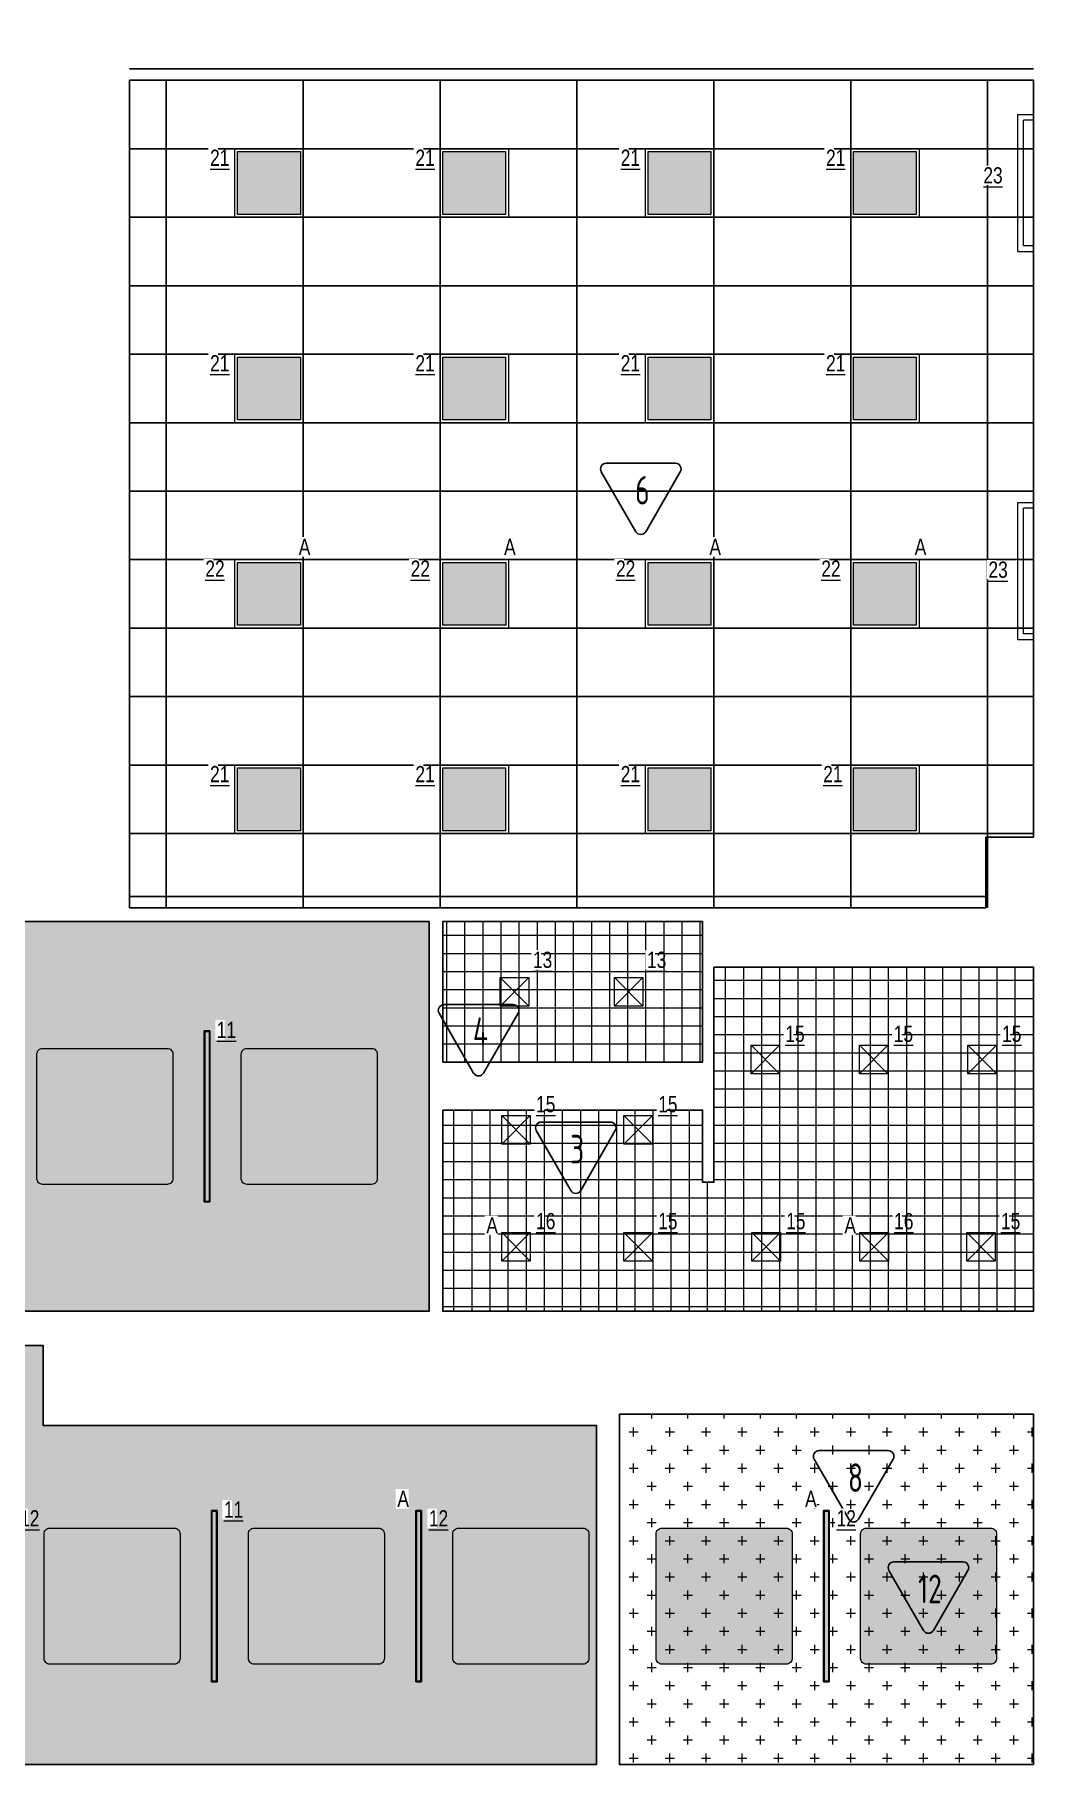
# Model space of a CAD drawing. Header units: millimetres. Extents: x -547274 to 397870, y -45599 to 141350.
# Drawn here: x -169195 to -160439, y 71196 to 86351 of the extents above; entities that cross this region are included whole.
import ezdxf

# ---------------------------------------------------------------- set-up
doc = ezdxf.new("R2010")
doc.units = ezdxf.units.MM
for name, color, linetype, lineweight in [('_ЭОМ_ОБЩ_Освещение_текст тип светильника', 172, 'Continuous', 50), ('_ЭОМ_светильник А', 1, 'Continuous', 35), ('_ЭОМ_светильник Р', 4, 'Continuous', 35), ('АР_Потолки_Штриховка', 252, 'Continuous', 0)]:
    doc.layers.add(name, color=color, linetype=linetype, lineweight=lineweight)
doc.layers.add('X-ref Light Emergency', color=249, linetype='Continuous')
doc.layers.add('Штриховка в сечении', color=7, linetype='Continuous')
for name, color, linetype, lineweight, true_color in [('АР_Потолок_RAL 095 85 40', 7, 'Continuous', 5, 0xddc87a), ('АР_Потолок_RAL 100 70 20', 7, 'Continuous', 5, 0xb3ac85), ('АР_Потолок_Грильято_белый_50х50', 7, 'Continuous', 5, 0x8e00bd), ('АР_Потолок_Грильято_черный_50х50', 7, 'Continuous', 5, 0xfa3e00), ('АР_Потолок_Покраска', 7, 'Continuous', 5, 0x007399), ('АР_Потолок_Текстура дерево', 7, 'Continuous', 5, 0xe7bf8e)]:
    doc.layers.add(name, color=color, linetype=linetype, lineweight=lineweight, true_color=true_color)
doc.styles.add('ISOCPEUR', font='isocpeur.ttf', dxfattribs={"height": 800})
doc.styles.add('ГОСТ', font='cad.shx', dxfattribs={"width": 0.8})

# ---------------------------------------------------------------- blocks, each defined once
blk = doc.blocks.new('40 НА 40 ГРИЛЬЯТО ДЛЯ 50')
at = {"color": 0, "linetype": 'ByBlock', "lineweight": -2, "ltscale": 100}
for points in [[(125, -125), (-125, -125), (-125, 125), (125, 125), (125, -125)], [(125, 125), (-125, -125)], [(-125, 125), (125, -125)]]:
    blk.add_lwpolyline(points, dxfattribs=at)
blk = doc.blocks.new('RVE-PLS5070-1500-P')
at = {"color": 0, "linetype": 'ByBlock', "lineweight": -2, "ltscale": 40}
for points in [[(750, -25), (-750, -25), (-750, 25), (750, 25)], [(745, -20), (-745, -20), (-745, 20), (745, 20)]]:
    blk.add_lwpolyline(points, close=True, dxfattribs=at)
blk = doc.blocks.new('Кососвет')
at = {"color": 0, "linetype": 'ByBlock', "lineweight": -2, "ltscale": 40}
for points in [[(-600, 26), (600, 26), (600, -111)], [(-600, 26), (-600, -111)], [(-600, -111), (-550, -111)], [(-550, -24), (550, -24)], [(-550, -111), (-550, -24)], [(600, -111), (550, -111), (550, -24)]]:
    blk.add_lwpolyline(points, dxfattribs=at)
blk = doc.blocks.new('RVE-SLIM-PRIME-595')
at = {"layer": 'Штриховка в сечении', "lineweight": 9, "ltscale": 1000, "true_color": 0xf8f6b0, "transparency": 33554636}
h = blk.add_hatch(color=51, dxfattribs=at)
h.dxf.hatch_style = 1
h.paths.add_polyline_path([(275, 275), (-275, 275), (-275, -275), (275, -275)])
at = {"color": 0, "linetype": 'ByBlock', "lineweight": -2, "ltscale": 40}
for points in [[(300, -300), (-300, -300), (-300, 300), (300, 300)], [(275, -275), (-275, -275), (-275, 275), (275, 275)]]:
    blk.add_lwpolyline(points, close=True, dxfattribs=at)

msp = doc.modelspace()

# ---------------------------------------------------------------- hatches: boundary and pattern name
at = {"layer": 'АР_Потолки_Штриховка', "ltscale": 100, "true_color": 0xf8f6b0}
h = msp.add_hatch(color=51, dxfattribs=at)
h.dxf.hatch_style = 1
h.paths.add_polyline_path([(-167415.6, 84775.5), (-166865.6, 84775.5), (-166865.6, 85325.5), (-167415.6, 85325.5)])
h = msp.add_hatch(color=51, dxfattribs=at)
h.dxf.hatch_style = 1
h.paths.add_polyline_path([(-165615.6, 84775.5), (-165065.6, 84775.5), (-165065.6, 85325.5), (-165615.6, 85325.5)])
h = msp.add_hatch(color=51, dxfattribs=at)
h.dxf.hatch_style = 1
h.paths.add_polyline_path([(-163815.6, 84775.5), (-163265.6, 84775.5), (-163265.6, 85325.5), (-163815.6, 85325.5)])
h = msp.add_hatch(color=51, dxfattribs=at)
h.dxf.hatch_style = 1
h.paths.add_polyline_path([(-162015.6, 84775.5), (-161465.6, 84775.5), (-161465.6, 85325.5), (-162015.6, 85325.5)])
h = msp.add_hatch(color=51, dxfattribs=at)
h.dxf.hatch_style = 1
h.paths.add_polyline_path([(-167415.6, 82975.5), (-166865.6, 82975.5), (-166865.6, 83525.5), (-167415.6, 83525.5)])
h = msp.add_hatch(color=51, dxfattribs=at)
h.dxf.hatch_style = 1
h.paths.add_polyline_path([(-165615.6, 82975.5), (-165065.6, 82975.5), (-165065.6, 83525.5), (-165615.6, 83525.5)])
h = msp.add_hatch(color=51, dxfattribs=at)
h.dxf.hatch_style = 1
h.paths.add_polyline_path([(-163815.6, 82975.5), (-163265.6, 82975.5), (-163265.6, 83525.5), (-163815.6, 83525.5)])
h = msp.add_hatch(color=51, dxfattribs=at)
h.dxf.hatch_style = 1
h.paths.add_polyline_path([(-162015.6, 82975.5), (-161465.6, 82975.5), (-161465.6, 83525.5), (-162015.6, 83525.5)])
h = msp.add_hatch(color=51, dxfattribs=at)
h.dxf.hatch_style = 1
h.paths.add_polyline_path([(-167415.5, 81175.5), (-166865.5, 81175.5), (-166865.5, 81725.5), (-167415.5, 81725.5)])
h = msp.add_hatch(color=51, dxfattribs=at)
h.dxf.hatch_style = 1
h.paths.add_polyline_path([(-165615.5, 81175.5), (-165065.5, 81175.5), (-165065.5, 81725.5), (-165615.5, 81725.5)])
h = msp.add_hatch(color=51, dxfattribs=at)
h.dxf.hatch_style = 1
h.paths.add_polyline_path([(-163815.5, 81175.5), (-163265.5, 81175.5), (-163265.5, 81725.5), (-163815.5, 81725.5)])
h = msp.add_hatch(color=51, dxfattribs=at)
h.dxf.hatch_style = 1
h.paths.add_polyline_path([(-162015.5, 81175.5), (-161465.5, 81175.5), (-161465.5, 81725.5), (-162015.5, 81725.5)])
h = msp.add_hatch(color=51, dxfattribs=at)
h.dxf.hatch_style = 1
h.paths.add_polyline_path([(-167415.6, 79375.5), (-166865.6, 79375.5), (-166865.6, 79925.5), (-167415.6, 79925.5)])
h = msp.add_hatch(color=51, dxfattribs=at)
h.dxf.hatch_style = 1
h.paths.add_polyline_path([(-165615.6, 79375.5), (-165065.6, 79375.5), (-165065.6, 79925.5), (-165615.6, 79925.5)])
h = msp.add_hatch(color=51, dxfattribs=at)
h.dxf.hatch_style = 1
h.paths.add_polyline_path([(-163815.6, 79375.5), (-163265.6, 79375.5), (-163265.6, 79925.5), (-163815.6, 79925.5)])
h = msp.add_hatch(color=51, dxfattribs=at)
h.dxf.hatch_style = 1
h.paths.add_polyline_path([(-162015.6, 79375.5), (-161465.6, 79375.5), (-161465.6, 79925.5), (-162015.6, 79925.5)])
h = msp.add_hatch(color=51, dxfattribs=at)
h.dxf.hatch_style = 1
h.paths.add_polyline_path([(-167702.9, 77618), (-167702.9, 76128), (-167662.9, 76128), (-167662.9, 77618)])
h = msp.add_hatch(color=51, dxfattribs=at)
h.dxf.hatch_style = 1
h.paths.add_polyline_path([(-167640.4, 73415.1), (-167640.4, 71925.1), (-167600.4, 71925.1), (-167600.4, 73415.1)])
h = msp.add_hatch(color=51, dxfattribs=at)
h.dxf.hatch_style = 1
h.paths.add_polyline_path([(-165848.4, 73415.1), (-165848.4, 71925.1), (-165808.4, 71925.1), (-165808.4, 73415.1)])
h = msp.add_hatch(color=51, dxfattribs=at)
h.dxf.hatch_style = 1
h.paths.add_polyline_path([(-162273.8, 73415.1), (-162273.8, 71925.1), (-162233.8, 71925.1), (-162233.8, 73415.1)])
at = {"layer": 'АР_Потолок_RAL 095 85 40', "transparency": 33554687}
h = msp.add_hatch(color=256, dxfattribs=at)
h.dxf.hatch_style = 1
h.paths.add_polyline_path([(-164336.4, 73216.1, 0.4142136), (-164386.4, 73266.1), (-165478.4, 73266.1, 0.4142136), (-165528.4, 73216.1), (-165528.4, 72124.1, 0.4142136), (-165478.4, 72074.1), (-164386.4, 72074.1, 0.4142136), (-164336.4, 72124.1)])
at = {"layer": 'АР_Потолок_RAL 100 70 20', "transparency": 33554687}
h = msp.add_hatch(color=256, dxfattribs=at)
h.dxf.hatch_style = 1
h.paths.add_polyline_path([(-167982.9, 77419, 0.4142136), (-168032.9, 77469), (-169124.9, 77469, 0.4142136), (-169174.9, 77419), (-169174.9, 76327, 0.4142136), (-169124.9, 76277), (-168032.9, 76277, 0.4142136), (-167982.9, 76327)])
h = msp.add_hatch(color=256, dxfattribs=at)
h.dxf.hatch_style = 1
h.paths.add_polyline_path([(-167920.4, 73216.1, 0.4142136), (-167970.4, 73266.1), (-169062.4, 73266.1, 0.4142136), (-169112.4, 73216.1), (-169112.4, 72124.1, 0.4142136), (-169062.4, 72074.1), (-167970.4, 72074.1, 0.4142136), (-167920.4, 72124.1)])
h = msp.add_hatch(color=256, dxfattribs=at)
h.dxf.hatch_style = 1
h.paths.add_polyline_path([(-162553.8, 73216.1, 0.4142136), (-162603.8, 73266.1), (-163695.8, 73266.1, 0.4142136), (-163745.8, 73216.1), (-163745.8, 72124.1, 0.4142136), (-163695.8, 72074.1), (-162603.8, 72074.1, 0.4142136), (-162553.8, 72124.1)])
at = {"layer": 'АР_Потолок_Грильято_белый_50х50', "transparency": 33554559}
h = msp.add_hatch(dxfattribs=at)
h.set_pattern_fill('ANSI37', color=256, scale=50, angle=45)
h.set_pattern_definition([(90, (-163359.17, 77348.71), (-158.75, 0), []), (180, (-163359.17, 77348.71), (0, -158.75), [])])
h.paths.add_polyline_path([(-165616.3, 78580.4), (-163339.2, 78580.4), (-163339.2, 77348.7), (-165616.2, 77348.7)])
at = {"layer": 'АР_Потолок_Грильято_черный_50х50', "transparency": 33554559}
h = msp.add_hatch(dxfattribs=at)
h.set_pattern_fill('ANSI37', color=256, scale=50, angle=45)
h.set_pattern_definition([(90, (-160438.85, 78065.68), (-158.75, 0), []), (180, (-160438.85, 78065.68), (0, -158.75), [])])
h.paths.add_polyline_path([(-163239.2, 78181.5), (-160438.9, 78181.5), (-160438.9, 75165.7), (-165616.6, 75165.7), (-165616.3, 76928.5), (-163339.4, 76928.3), (-163339, 76295.3), (-163239.2, 76295.3)])
at = {"layer": 'АР_Потолок_Покраска'}
h = msp.add_hatch(dxfattribs=at)
h.set_pattern_fill('CROSS', color=256, scale=25)
h.set_pattern_definition([(0, (-416405.63, 48417.43), (158.75, 158.75), [79.375, -238.125]), (90, (-416365.94, 48377.74), (-158.75, 158.75), [79.375, -238.125])])
h.paths.add_polyline_path([(-186073.9, 86190), (-177808.9, 86200), (-177808.9, 78580.3), (-165736.3, 78580.3), (-165736.6, 75165.7), (-189341.1, 75165.7), (-189341.4, 78580.3), (-186073.9, 78580.3)])
h = msp.add_hatch(dxfattribs=at)
h.set_pattern_fill('CROSS', color=256, scale=25)
h.set_pattern_definition([(0, (-402865.63, 36211.22), (158.75, 158.75), [79.375, -238.125]), (90, (-402825.94, 36171.53), (-158.75, 158.75), [79.375, -238.125])])
h.paths.add_polyline_path([(-190683.9, 74144.5), (-186228.9, 74144.5), (-186228.9, 74865.7), (-169118.9, 74865.7), (-169118.9, 74164.5), (-164268.9, 74164.5), (-164268.9, 71195.7), (-190683.9, 71195.7)])
h = msp.add_hatch(dxfattribs=at)
h.set_pattern_fill('CROSS', color=256, scale=25)
h.set_pattern_definition([(0, (-395441, 36643.2), (158.75, 158.75), [79.375, -238.125]), (90, (-395401.32, 36603.51), (-158.75, 158.75), [79.375, -238.125])])
h.paths.add_polyline_path([(-164068.9, 74264.5), (-160438.9, 74264.5), (-160438.9, 71195.7), (-164068.9, 71195.7)])
at = {"layer": 'АР_Потолок_Текстура дерево', "transparency": 33554687}
h = msp.add_hatch(color=256, dxfattribs=at)
h.dxf.hatch_style = 1
h.paths.add_polyline_path([(-166190.9, 77419, 0.4142136), (-166240.9, 77469), (-167332.9, 77469, 0.4142136), (-167382.9, 77419), (-167382.9, 76327, 0.4142136), (-167332.9, 76277), (-166240.9, 76277, 0.4142136), (-166190.9, 76327)])
h = msp.add_hatch(color=256, dxfattribs=at)
h.dxf.hatch_style = 1
h.paths.add_polyline_path([(-166128.4, 73216.1, 0.4142136), (-166178.4, 73266.1), (-167270.4, 73266.1, 0.4142136), (-167320.4, 73216.1), (-167320.4, 72124.1, 0.4142136), (-167270.4, 72074.1), (-166178.4, 72074.1, 0.4142136), (-166128.4, 72124.1)])
h = msp.add_hatch(color=256, dxfattribs=at)
h.dxf.hatch_style = 1
h.paths.add_polyline_path([(-160761.8, 73216.1, 0.4142136), (-160811.8, 73266.1), (-161903.8, 73266.1, 0.4142136), (-161953.8, 73216.1), (-161953.8, 72124.1, 0.4142136), (-161903.8, 72074.1), (-160811.8, 72074.1, 0.4142136), (-160761.8, 72124.1)])

# ---------------------------------------------------------------- linework, layer by layer
for points in [[(-186073.9, 86350.7), (-177808.9, 86350.7), (-177808.9, 78580.3), (-165736.3, 78580.3), (-165736.6, 75165.7), (-189341.1, 75165.7), (-189341.4, 78580.3), (-186073.9, 78580.3)], [(-168362.3, 85950.6), (-160438.9, 85950.6), (-160438.9, 79318.5), (-160857.4, 79318.5), (-160857.4, 78700.3), (-168362.3, 78700.3)], [(-165616.3, 78580.4), (-163339.2, 78580.4), (-163339.2, 77348.7), (-165616.2, 77348.7)], [(-163239.2, 78181.5), (-160438.9, 78181.5), (-160438.9, 75165.7), (-165616.6, 75165.7), (-165616.3, 76928.5), (-163339.4, 76928.3), (-163339, 76295.3), (-163239.2, 76295.3)], [(-190683.9, 74144.5), (-186228.9, 74144.5), (-186228.9, 74865.7), (-169118.9, 74865.7), (-169118.9, 74164.5), (-164268.9, 74164.5), (-164268.9, 71195.7), (-190683.9, 71195.7)], [(-164068.9, 74264.5), (-160438.9, 74264.5), (-160438.9, 71195.7), (-164068.9, 71195.7)]]:
    msp.add_lwpolyline(points, close=True)
for points in [[(-168362.3, 86050.6), (-160438.9, 86050.7)], [(-168362.3, 85950.6), (-160438.9, 85950.7)], [(-168040.6, 85950.6), (-168040.6, 78700.3)], [(-166840.6, 85950.6), (-166840.6, 78700.3)], [(-165640.6, 85950.6), (-165640.6, 78700.3)], [(-164440.6, 85950.7), (-164440.6, 78700.3)], [(-163240.6, 85950.7), (-163240.6, 78700.3)], [(-162040.6, 85950.7), (-162040.6, 78700.3)], [(-160840.6, 85950.7), (-160840.6, 78700.3)], [(-168362.3, 85350.5), (-160438.9, 85350.5)], [(-168362.3, 84750.5), (-160438.9, 84750.5)], [(-168362.3, 84150.5), (-160438.9, 84150.5)], [(-168362.3, 83550.5), (-160438.9, 83550.5)], [(-168362.3, 82950.5), (-160438.9, 82950.5)], [(-168362.3, 82350.5), (-160438.8, 82350.5)], [(-168362.3, 81750.5), (-160438.8, 81750.5)], [(-168362.3, 81150.5), (-160438.8, 81150.5)], [(-168362.3, 80550.5), (-160438.8, 80550.5)], [(-168362.3, 79950.5), (-160438.8, 79950.5)], [(-168362.3, 79350.5), (-160438.9, 79350.5)], [(-168362.3, 78800.5), (-160857.4, 78800.5)]]:
    msp.add_lwpolyline(points)
for points in [[(-164183.9, 82595.8), (-163577.7, 82595.8, -0.5773495), (-163534.4, 82520.8), (-163837.5, 81995.8, -0.5773541), (-163924.1, 81995.8), (-164227.2, 82520.8, -0.5773491), (-164183.9, 82595.8, -0.0000017)], [(-165605.9, 77852.2), (-164999.7, 77852.2, -0.5773495), (-164956.4, 77777.2), (-165259.5, 77252.2, -0.5773541), (-165346.1, 77252.2), (-165649.2, 77777.2, -0.5773491), (-165605.9, 77852.2, -0.0000017)], [(-164753.9, 76823), (-164147.7, 76823, -0.5773495), (-164104.4, 76748), (-164407.5, 76223, -0.5773541), (-164494.1, 76223), (-164797.2, 76748, -0.5773491), (-164753.9, 76823, -0.0000017)], [(-162318.3, 73944.9), (-161712.1, 73944.9, -0.5773495), (-161668.8, 73869.9), (-161971.9, 73344.9, -0.5773541), (-162058.5, 73344.9), (-162361.6, 73869.9, -0.5773491), (-162318.3, 73944.9, -0.0000017)], [(-161662.1, 72970), (-161055.9, 72970, -0.5773495), (-161012.6, 72895), (-161315.7, 72370, -0.5773541), (-161402.3, 72370), (-161705.4, 72895, -0.5773491), (-161662.1, 72970, -0.0000017)]]:
    msp.add_lwpolyline(points, format="xyb")
at = {"layer": '_ЭОМ_светильник А', "color": 18, "lineweight": 18, "ltscale": 100, "true_color": 0x000000}
msp.add_lwpolyline([(-166840.5, 81150.5), (-167440.5, 81150.5), (-167440.5, 81750.5), (-166840.5, 81750.5)], close=True, dxfattribs=at)
at = {"layer": '_ЭОМ_светильник Р', "color": 18, "lineweight": 18, "ltscale": 100, "true_color": 0x000000}
msp.add_lwpolyline([(-161440.6, 79350.5), (-162040.6, 79350.5), (-162040.6, 79950.5), (-161440.6, 79950.5)], close=True, dxfattribs=at)
at = {"layer": 'АР_Потолки_Штриховка', "color": 18, "ltscale": 100, "true_color": 0x000000}
for points in [[(-166840.6, 84750.5), (-167440.6, 84750.5), (-167440.6, 85350.5), (-166840.6, 85350.5)], [(-166865.6, 84775.5), (-167415.6, 84775.5), (-167415.6, 85325.5), (-166865.6, 85325.5)], [(-165040.6, 84750.5), (-165640.6, 84750.5), (-165640.6, 85350.5), (-165040.6, 85350.5)], [(-165065.6, 84775.5), (-165615.6, 84775.5), (-165615.6, 85325.5), (-165065.6, 85325.5)], [(-163240.6, 84750.5), (-163840.6, 84750.5), (-163840.6, 85350.5), (-163240.6, 85350.5)], [(-163265.6, 84775.5), (-163815.6, 84775.5), (-163815.6, 85325.5), (-163265.6, 85325.5)], [(-161440.6, 84750.5), (-162040.6, 84750.5), (-162040.6, 85350.5), (-161440.6, 85350.5)], [(-161465.6, 84775.5), (-162015.6, 84775.5), (-162015.6, 85325.5), (-161465.6, 85325.5)], [(-166840.6, 82950.5), (-167440.6, 82950.5), (-167440.6, 83550.5), (-166840.6, 83550.5)], [(-166865.6, 82975.5), (-167415.6, 82975.5), (-167415.6, 83525.5), (-166865.6, 83525.5)], [(-165040.6, 82950.5), (-165640.6, 82950.5), (-165640.6, 83550.5), (-165040.6, 83550.5)], [(-165065.6, 82975.5), (-165615.6, 82975.5), (-165615.6, 83525.5), (-165065.6, 83525.5)], [(-163240.6, 82950.5), (-163840.6, 82950.5), (-163840.6, 83550.5), (-163240.6, 83550.5)], [(-163265.6, 82975.5), (-163815.6, 82975.5), (-163815.6, 83525.5), (-163265.6, 83525.5)], [(-161440.6, 82950.5), (-162040.6, 82950.5), (-162040.6, 83550.5), (-161440.6, 83550.5)], [(-161465.6, 82975.5), (-162015.6, 82975.5), (-162015.6, 83525.5), (-161465.6, 83525.5)], [(-166840.5, 81150.5), (-167440.5, 81150.5), (-167440.5, 81750.5), (-166840.5, 81750.5)], [(-166865.5, 81175.5), (-167415.5, 81175.5), (-167415.5, 81725.5), (-166865.5, 81725.5)], [(-165040.5, 81150.5), (-165640.5, 81150.5), (-165640.5, 81750.5), (-165040.5, 81750.5)], [(-165065.5, 81175.5), (-165615.5, 81175.5), (-165615.5, 81725.5), (-165065.5, 81725.5)], [(-163240.5, 81150.5), (-163840.5, 81150.5), (-163840.5, 81750.5), (-163240.5, 81750.5)], [(-163265.5, 81175.5), (-163815.5, 81175.5), (-163815.5, 81725.5), (-163265.5, 81725.5)], [(-161440.5, 81150.5), (-162040.5, 81150.5), (-162040.5, 81750.5), (-161440.5, 81750.5)], [(-161465.5, 81175.5), (-162015.5, 81175.5), (-162015.5, 81725.5), (-161465.5, 81725.5)], [(-166840.6, 79350.5), (-167440.6, 79350.5), (-167440.6, 79950.5), (-166840.6, 79950.5)], [(-166865.6, 79375.5), (-167415.6, 79375.5), (-167415.6, 79925.5), (-166865.6, 79925.5)], [(-165040.6, 79350.5), (-165640.6, 79350.5), (-165640.6, 79950.5), (-165040.6, 79950.5)], [(-165065.6, 79375.5), (-165615.6, 79375.5), (-165615.6, 79925.5), (-165065.6, 79925.5)], [(-163240.6, 79350.5), (-163840.6, 79350.5), (-163840.6, 79950.5), (-163240.6, 79950.5)], [(-163265.6, 79375.5), (-163815.6, 79375.5), (-163815.6, 79925.5), (-163265.6, 79925.5)], [(-161440.6, 79350.5), (-162040.6, 79350.5), (-162040.6, 79950.5), (-161440.6, 79950.5)], [(-161465.6, 79375.5), (-162015.6, 79375.5), (-162015.6, 79925.5), (-161465.6, 79925.5)], [(-167707.9, 77623), (-167707.9, 76123), (-167657.9, 76123), (-167657.9, 77623)], [(-167702.9, 77618), (-167702.9, 76128), (-167662.9, 76128), (-167662.9, 77618)], [(-167645.4, 73420.1), (-167645.4, 71920.1), (-167595.4, 71920.1), (-167595.4, 73420.1)], [(-167640.4, 73415.1), (-167640.4, 71925.1), (-167600.4, 71925.1), (-167600.4, 73415.1)], [(-165853.4, 73420.1), (-165853.4, 71920.1), (-165803.4, 71920.1), (-165803.4, 73420.1)], [(-165848.4, 73415.1), (-165848.4, 71925.1), (-165808.4, 71925.1), (-165808.4, 73415.1)], [(-162278.8, 73420.1), (-162278.8, 71920.1), (-162228.8, 71920.1), (-162228.8, 73420.1)], [(-162273.8, 73415.1), (-162273.8, 71925.1), (-162233.8, 71925.1), (-162233.8, 73415.1)]]:
    msp.add_lwpolyline(points, close=True, dxfattribs=at)
at = {"layer": 'АР_Потолки_Штриховка', "color": 18, "lineweight": 18, "ltscale": 100, "true_color": 0x000000}
for points in [[(-166840.6, 84750.5), (-167440.6, 84750.5), (-167440.6, 85350.5), (-166840.6, 85350.5)], [(-166865.6, 84775.5), (-167415.6, 84775.5), (-167415.6, 85325.5), (-166865.6, 85325.5)], [(-165040.6, 84750.5), (-165640.6, 84750.5), (-165640.6, 85350.5), (-165040.6, 85350.5)], [(-165065.6, 84775.5), (-165615.6, 84775.5), (-165615.6, 85325.5), (-165065.6, 85325.5)], [(-163240.6, 84750.5), (-163840.6, 84750.5), (-163840.6, 85350.5), (-163240.6, 85350.5)], [(-163265.6, 84775.5), (-163815.6, 84775.5), (-163815.6, 85325.5), (-163265.6, 85325.5)], [(-161440.6, 84750.5), (-162040.6, 84750.5), (-162040.6, 85350.5), (-161440.6, 85350.5)], [(-161465.6, 84775.5), (-162015.6, 84775.5), (-162015.6, 85325.5), (-161465.6, 85325.5)], [(-166840.6, 82950.5), (-167440.6, 82950.5), (-167440.6, 83550.5), (-166840.6, 83550.5)], [(-166865.6, 82975.5), (-167415.6, 82975.5), (-167415.6, 83525.5), (-166865.6, 83525.5)], [(-165040.6, 82950.5), (-165640.6, 82950.5), (-165640.6, 83550.5), (-165040.6, 83550.5)], [(-165065.6, 82975.5), (-165615.6, 82975.5), (-165615.6, 83525.5), (-165065.6, 83525.5)], [(-163240.6, 82950.5), (-163840.6, 82950.5), (-163840.6, 83550.5), (-163240.6, 83550.5)], [(-163265.6, 82975.5), (-163815.6, 82975.5), (-163815.6, 83525.5), (-163265.6, 83525.5)], [(-161440.6, 82950.5), (-162040.6, 82950.5), (-162040.6, 83550.5), (-161440.6, 83550.5)], [(-161465.6, 82975.5), (-162015.6, 82975.5), (-162015.6, 83525.5), (-161465.6, 83525.5)], [(-166865.5, 81175.5), (-167415.5, 81175.5), (-167415.5, 81725.5), (-166865.5, 81725.5)], [(-165040.5, 81150.5), (-165640.5, 81150.5), (-165640.5, 81750.5), (-165040.5, 81750.5)], [(-165065.5, 81175.5), (-165615.5, 81175.5), (-165615.5, 81725.5), (-165065.5, 81725.5)], [(-163240.5, 81150.5), (-163840.5, 81150.5), (-163840.5, 81750.5), (-163240.5, 81750.5)], [(-163265.5, 81175.5), (-163815.5, 81175.5), (-163815.5, 81725.5), (-163265.5, 81725.5)], [(-161440.5, 81150.5), (-162040.5, 81150.5), (-162040.5, 81750.5), (-161440.5, 81750.5)], [(-161465.5, 81175.5), (-162015.5, 81175.5), (-162015.5, 81725.5), (-161465.5, 81725.5)], [(-166840.6, 79350.5), (-167440.6, 79350.5), (-167440.6, 79950.5), (-166840.6, 79950.5)], [(-166865.6, 79375.5), (-167415.6, 79375.5), (-167415.6, 79925.5), (-166865.6, 79925.5)], [(-165040.6, 79350.5), (-165640.6, 79350.5), (-165640.6, 79950.5), (-165040.6, 79950.5)], [(-165065.6, 79375.5), (-165615.6, 79375.5), (-165615.6, 79925.5), (-165065.6, 79925.5)], [(-163240.6, 79350.5), (-163840.6, 79350.5), (-163840.6, 79950.5), (-163240.6, 79950.5)], [(-163265.6, 79375.5), (-163815.6, 79375.5), (-163815.6, 79925.5), (-163265.6, 79925.5)], [(-161465.6, 79375.5), (-162015.6, 79375.5), (-162015.6, 79925.5), (-161465.6, 79925.5)], [(-167707.9, 77623), (-167707.9, 76123), (-167657.9, 76123), (-167657.9, 77623)], [(-167702.9, 77618), (-167702.9, 76128), (-167662.9, 76128), (-167662.9, 77618)], [(-167645.4, 73420.1), (-167645.4, 71920.1), (-167595.4, 71920.1), (-167595.4, 73420.1)], [(-167640.4, 73415.1), (-167640.4, 71925.1), (-167600.4, 71925.1), (-167600.4, 73415.1)], [(-165853.4, 73420.1), (-165853.4, 71920.1), (-165803.4, 71920.1), (-165803.4, 73420.1)], [(-165848.4, 73415.1), (-165848.4, 71925.1), (-165808.4, 71925.1), (-165808.4, 73415.1)], [(-162278.8, 73420.1), (-162278.8, 71920.1), (-162228.8, 71920.1), (-162228.8, 73420.1)], [(-162278.8, 73420.1), (-162278.8, 71920.1), (-162228.8, 71920.1), (-162228.8, 73420.1)], [(-162273.8, 73415.1), (-162273.8, 71925.1), (-162233.8, 71925.1), (-162233.8, 73415.1)]]:
    msp.add_lwpolyline(points, close=True, dxfattribs=at)
at = {"layer": 'АР_Потолки_Штриховка', "color": 18, "ltscale": 100, "true_color": 0x000000}
for points in [[(-169174.9, 76327), (-169174.9, 77419, -0.4142136), (-169124.9, 77469), (-168032.9, 77469, -0.4142136), (-167982.9, 77419), (-167982.9, 76327, -0.4142136), (-168032.9, 76277), (-169124.9, 76277, -0.4142136)], [(-167382.9, 76327), (-167382.9, 77419, -0.4142136), (-167332.9, 77469), (-166240.9, 77469, -0.4142136), (-166190.9, 77419), (-166190.9, 76327, -0.4142136), (-166240.9, 76277), (-167332.9, 76277, -0.4142136)], [(-169112.4, 72124.1), (-169112.4, 73216.1, -0.4142136), (-169062.4, 73266.1), (-167970.4, 73266.1, -0.4142136), (-167920.4, 73216.1), (-167920.4, 72124.1, -0.4142136), (-167970.4, 72074.1), (-169062.4, 72074.1, -0.4142136)], [(-167320.4, 72124.1), (-167320.4, 73216.1, -0.4142136), (-167270.4, 73266.1), (-166178.4, 73266.1, -0.4142136), (-166128.4, 73216.1), (-166128.4, 72124.1, -0.4142136), (-166178.4, 72074.1), (-167270.4, 72074.1, -0.4142136)], [(-165528.4, 72124.1), (-165528.4, 73216.1, -0.4142136), (-165478.4, 73266.1), (-164386.4, 73266.1, -0.4142136), (-164336.4, 73216.1), (-164336.4, 72124.1, -0.4142136), (-164386.4, 72074.1), (-165478.4, 72074.1, -0.4142136)], [(-163745.8, 72124.1), (-163745.8, 73216.1, -0.4142136), (-163695.8, 73266.1), (-162603.8, 73266.1, -0.4142136), (-162553.8, 73216.1), (-162553.8, 72124.1, -0.4142136), (-162603.8, 72074.1), (-163695.8, 72074.1, -0.4142136)], [(-161953.8, 72124.1), (-161953.8, 73216.1, -0.4142136), (-161903.8, 73266.1), (-160811.8, 73266.1, -0.4142136), (-160761.8, 73216.1), (-160761.8, 72124.1, -0.4142136), (-160811.8, 72074.1), (-161903.8, 72074.1, -0.4142136)]]:
    msp.add_lwpolyline(points, format="xyb", close=True, dxfattribs=at)
at = {"layer": 'АР_Потолки_Штриховка', "color": 18, "lineweight": 18, "ltscale": 100, "true_color": 0x000000}
for points in [[(-169112.4, 72124.1), (-169112.4, 73216.1, -0.4142136), (-169062.4, 73266.1), (-167970.4, 73266.1, -0.4142136), (-167920.4, 73216.1), (-167920.4, 72124.1, -0.4142136), (-167970.4, 72074.1), (-169062.4, 72074.1, -0.4142136)], [(-167320.4, 72124.1), (-167320.4, 73216.1, -0.4142136), (-167270.4, 73266.1), (-166178.4, 73266.1, -0.4142136), (-166128.4, 73216.1), (-166128.4, 72124.1, -0.4142136), (-166178.4, 72074.1), (-167270.4, 72074.1, -0.4142136)], [(-165528.4, 72124.1), (-165528.4, 73216.1, -0.4142136), (-165478.4, 73266.1), (-164386.4, 73266.1, -0.4142136), (-164336.4, 73216.1), (-164336.4, 72124.1, -0.4142136), (-164386.4, 72074.1), (-165478.4, 72074.1, -0.4142136)], [(-163745.8, 72124.1), (-163745.8, 73216.1, -0.4142136), (-163695.8, 73266.1), (-162603.8, 73266.1, -0.4142136), (-162553.8, 73216.1), (-162553.8, 72124.1, -0.4142136), (-162603.8, 72074.1), (-163695.8, 72074.1, -0.4142136)], [(-161953.8, 72124.1), (-161953.8, 73216.1, -0.4142136), (-161903.8, 73266.1), (-160811.8, 73266.1, -0.4142136), (-160761.8, 73216.1), (-160761.8, 72124.1, -0.4142136), (-160811.8, 72074.1), (-161903.8, 72074.1, -0.4142136)]]:
    msp.add_lwpolyline(points, format="xyb", close=True, dxfattribs=at)

# ---------------------------------------------------------------- block references
at = {"layer": '_ЭОМ_светильник А', "color": 18, "lineweight": 18, "ltscale": 100, "true_color": 0x000000}
for name, p in [('RVE-SLIM-PRIME-595', (-167140.5, 81450.5)), ('RVE-SLIM-PRIME-595', (-165340.5, 81450.5)), ('RVE-SLIM-PRIME-595', (-163540.5, 81450.5)), ('RVE-SLIM-PRIME-595', (-161740.5, 81450.5)), ('40 НА 40 ГРИЛЬЯТО ДЛЯ 50', (-164974.4, 75730.7)), ('40 НА 40 ГРИЛЬЯТО ДЛЯ 50', (-161835.2, 75730.7))]:
    msp.add_blockref(name, p, dxfattribs=at)
at = {"layer": '_ЭОМ_светильник А', "color": 18, "lineweight": 18, "ltscale": 100, "true_color": 0x000000, "rotation": 270}
for p in [(-165828.4, 72670.1), (-162253.8, 72670.1)]:
    msp.add_blockref('RVE-PLS5070-1500-P', p, dxfattribs=at)
at = {"layer": '_ЭОМ_светильник Р', "color": 18, "lineweight": 18, "ltscale": 100, "true_color": 0x000000}
for name, p, rotation in [('Кососвет', (-160550.1, 85050.6), 89.99999999999999), ('Кососвет', (-160550.1, 81650.6), 89.99999999999999), ('RVE-PLS5070-1500-P', (-167682.9, 76873), 89.99999999999997), ('RVE-PLS5070-1500-P', (-167620.4, 72670.1), 89.99999999999997)]:
    msp.add_blockref(name, p, dxfattribs=dict(at, rotation=rotation))
for name, p in [('RVE-SLIM-PRIME-595', (-167140.6, 85050.5)), ('RVE-SLIM-PRIME-595', (-165340.6, 85050.5)), ('RVE-SLIM-PRIME-595', (-163540.6, 85050.5)), ('RVE-SLIM-PRIME-595', (-161740.6, 85050.5)), ('RVE-SLIM-PRIME-595', (-167140.6, 83250.5)), ('RVE-SLIM-PRIME-595', (-165340.6, 83250.5)), ('RVE-SLIM-PRIME-595', (-163540.6, 83250.5)), ('RVE-SLIM-PRIME-595', (-161740.6, 83250.5)), ('RVE-SLIM-PRIME-595', (-167140.6, 79650.5)), ('RVE-SLIM-PRIME-595', (-165340.6, 79650.5)), ('RVE-SLIM-PRIME-595', (-163540.6, 79650.5)), ('RVE-SLIM-PRIME-595', (-161740.6, 79650.5)), ('40 НА 40 ГРИЛЬЯТО ДЛЯ 50', (-164987.7, 77964.5)), ('40 НА 40 ГРИЛЬЯТО ДЛЯ 50', (-163987.7, 77964.5)), ('40 НА 40 ГРИЛЬЯТО ДЛЯ 50', (-162789.2, 77371.6)), ('40 НА 40 ГРИЛЬЯТО ДЛЯ 50', (-161838.9, 77371.6)), ('40 НА 40 ГРИЛЬЯТО ДЛЯ 50', (-160888.9, 77371.6)), ('40 НА 40 ГРИЛЬЯТО ДЛЯ 50', (-164974.4, 76755.4)), ('40 НА 40 ГРИЛЬЯТО ДЛЯ 50', (-163903.7, 76755.4)), ('40 НА 40 ГРИЛЬЯТО ДЛЯ 50', (-163903.7, 75730.7)), ('40 НА 40 ГРИЛЬЯТО ДЛЯ 50', (-162781.5, 75730.7)), ('40 НА 40 ГРИЛЬЯТО ДЛЯ 50', (-160898.5, 75730.7))]:
    msp.add_blockref(name, p, dxfattribs=at)
at = {"layer": 'X-ref Light Emergency', "color": 18, "linetype": 'ByBlock', "lineweight": 18, "ltscale": 40, "true_color": 0x000000}
for p in [(-164987.7, 77964.5), (-163987.7, 77964.5)]:
    msp.add_blockref('40 НА 40 ГРИЛЬЯТО ДЛЯ 50', p, dxfattribs=at)

# ---------------------------------------------------------------- texts
at = {"char_height": 250, "width": 294.334, "attachment_point": 1, "style": 'ISOCPEUR'}
for s, insert in [('{\\W0.7;6}', (-163930.2, 82483.7)), ('{\\W0.7;4}', (-165352.2, 77740.1)), ('{\\W0.7;3}', (-164500.2, 76710.9)), ('{\\W0.7;8}', (-162064.6, 73832.8)), ('{\\W0.7;12}', (-161450, 72858))]:
    msp.add_mtext(s, dxfattribs=dict(at, insert=insert))

# ---------------------------------------------------------------- next in the draw order: texts
at = {"layer": '_ЭОМ_ОБЩ_Освещение_текст тип светильника', "color": 18, "lineweight": 18, "ltscale": 40, "true_color": 0x000000, "char_height": 142.19, "width": 55.872, "attachment_point": 1, "style": 'ГОСТ', "bg_fill": 3, "box_fill_scale": 1.1, "bg_fill_color": 256, "bg_fill_transparency": 0}
for s, insert in [('{\\L21}', (-167657, 85342.9)), ('{\\L21}', (-165857, 85342.9)), ('{\\L21}', (-164057, 85342.9)), ('{\\L21}', (-162257, 85342.9)), ('{\\L23}', (-160877.7, 85188.8)), ('{\\L21}', (-167657, 83542.9)), ('{\\L21}', (-165857, 83542.9)), ('{\\L21}', (-164057, 83542.9)), ('{\\L21}', (-162257, 83542.9)), ('{\\L22}', (-167698.5, 81742.9)), ('{\\L22}', (-165898.5, 81742.9)), ('{\\L22}', (-164098.5, 81742.9)), ('{\\L22}', (-162298.5, 81742.9)), ('{\\L23}', (-160832.9, 81734.2)), ('{\\L21}', (-167656.9, 79942.9)), ('{\\L21}', (-165856.9, 79942.9)), ('{\\L21}', (-164056.9, 79942.9)), ('{\\L21}', (-162281.8, 79942.9)), ('{\\L13}', (-164826.3, 78315.8)), ('{\\L13}', (-163826.3, 78315.8)), ('{\\L11}', (-167598, 77702)), ('{\\L15}', (-162614, 77667.5)), ('{\\L15}', (-161663.7, 77667.5)), ('{\\L15}', (-160713.7, 77667.5)), ('{\\L15}', (-164799.2, 77051.3)), ('{\\L15}', (-163728.5, 77051.3)), ('{\\L16}', (-164799.2, 76026.6)), ('{\\L15}', (-163728.5, 76026.6)), ('{\\L15}', (-162606.3, 76026.6)), ('{\\L16}', (-161660, 76026.6)), ('{\\L15}', (-160723.3, 76026.6)), ('{\\L11}', (-167535.5, 73499.1)), ('{\\L12}', (-169322.7, 73422.6, 0)), ('{\\L12}', (-165738.7, 73422.6, 0)), ('{\\L12}', (-162164.2, 73422.6, 0))]:
    msp.add_mtext(s, dxfattribs=dict(at, insert=insert))
at = {"layer": '_ЭОМ_светильник А', "color": 18, "lineweight": 18, "ltscale": 100, "true_color": 0x000000, "char_height": 142.2, "width": 86.044, "attachment_point": 1, "style": 'ГОСТ', "bg_fill": 3, "box_fill_scale": 1.1, "bg_fill_color": 256, "bg_fill_transparency": 0}
for insert in [(-166879.5, 81933.9), (-165079.5, 81933.9), (-163279.5, 81933.9), (-161479.5, 81933.9), (-165235.3, 75989.3), (-162096, 75989.3), (-166015, 73593.8), (-162440.5, 73593.8)]:
    msp.add_mtext('А', dxfattribs=dict(at, insert=insert))

doc.saveas('drawing.dxf')
